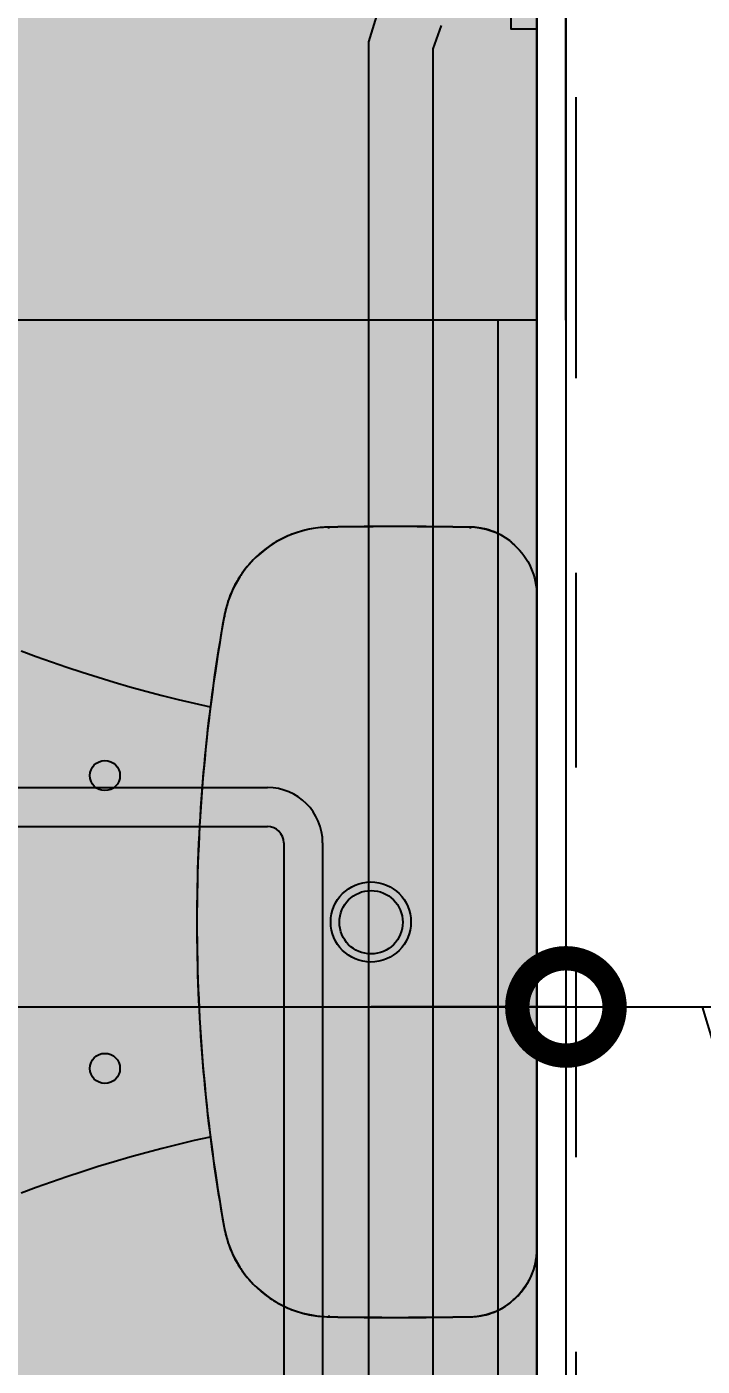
# Model space of a CAD drawing. Header units: metres. Extents: x -41 to 570, y -54 to 184.
# Drawn here: x -31.167 to -30.82, y 50.548 to 51.236 of the extents above; entities that cross this region are included whole.
import ezdxf
from ezdxf.xclip import XClip

# ---------------------------------------------------------------- set-up
doc = ezdxf.new("R2010")
doc.units = ezdxf.units.M
doc.header["$XCLIPFRAME"] = 0
doc.linetypes.add('DASHEDX2', pattern=[1.5, 1, -0.5])
for name, color, linetype in [('1', 232, 'DASHEDX2'), ('ARQ-DIM', 2, 'Continuous'), ('PUC$0$ARQ-ALV ACAB', 4, 'Continuous'), ('PUC$0$ARQ-ALV OSSO', 5, 'Continuous'), ('PUC$0$ARQ-AUX', 7, 'Continuous'), ('PUC$0$ARQ-HID', 7, 'Continuous')]:
    doc.layers.add(name, color=color, linetype=linetype)
doc.layers.add('PUC$0$ARQ-FORRO', color=9, linetype='Continuous', lineweight=5)
doc.styles.add('Adesa', font='ARIALN.TTF')
doc.dimstyles.new('ADESA 1-0050', dxfattribs={"dimtxt": 0.1, "dimasz": 0.1, "dimexe": 0.05, "dimexo": 0.05, "dimgap": 0.03, "dimtad": 1, "dimdec": 1, "dimlfac": 100, "dimzin": 12, "dimtxsty": 'Adesa', "dimblk": 'DOTSMALL', "dimcen": 1, "dimdle": 0.05, "dimclrd": 1, "dimclre": 1, "dimclrt": 256, "dimazin": 3, "dimtm": 1e-09, "dimtfac": 1, "dimtdec": 1, "dimtmove": 1, "dimatfit": 0, "dimldrblk": 'DOTSMALL', "dimfxl": 0.8, "dimtvp": 2, "dimtolj": 1, "dimtzin": 0, "dimarcsym": 0})

# ---------------------------------------------------------------- blocks, each defined once
blk = doc.blocks.new('PUC$0$ARQ-HID-BACIA CX')
blk.add_line((-7.45170828012e-05, -0.1749999984823489), (-7.45170828012e-05, 0.1750000015175601))
for points in [[(-0.0137202555917568, -0.1956802333458825), (-0.0142288507855994, -0.1960484668240099), (-0.0147397083576593, -0.1964133067347404), (-0.0152551535300134, -0.1967714066437054), (-0.0157773858370405, -0.1971194829602893), (-0.0163071594048177, -0.1974562002528444), (-0.0168437201072749, -0.1977822655145758), (-0.0173862509744964, -0.1980984328715465), (-0.0179339978803981, -0.198405299340294), (-0.0184868351373098, -0.1987027078111794), (-0.0190448255890701, -0.1989903283540286), (-0.0196079063918333, -0.1992678467496773), (-0.0201759518579294, -0.1995350901775339), (-0.0207487734558356, -0.1997920115047975), (-0.0213261198101833, -0.2000386264423071), (-0.0219077395456324, -0.2002748721463092), (-0.0224935698183302, -0.2005006700619845), (-0.0230832335652451, -0.2007159573454658), (-0.0236767307863701, -0.2009205925981234), (-0.024273810106358, -0.2011145601090618), (-0.0248742829936859, -0.2012977813234045), (-0.0254778980729853, -0.2014702562411514), (-0.0260845296565933, -0.2016319220184926), (-0.0266939892129798, -0.2017826529677507), (-0.0273060253667907, -0.201922339112258), (-0.0279204495865031, -0.2020508547642237), (-0.0285371361844398, -0.2021682784784673), (-0.0291557709414079, -0.2022748459194474), (-0.0297762910135617, -0.2023708084625184), (-0.0303983193378699, -0.2024562132405379), (-0.0310218559143252, -0.2025301647288131), (-0.0316465865237348, -0.2025915474490887), (-0.0322723226345687, -0.2026393401891084), (-0.0328989385591712, -0.2026750512009983), (-0.0335261200783208, -0.202702608224655), (-0.034153593748627, -0.2027259952173779, -0.008779933953385999), (-0.1067934940279755, -0.2027746307307723), (-0.107935425692439, -0.2027090968510663), (-0.1090769840386656, -0.2026390102589914), (-0.1102174740396293, -0.2025600783964307), (-0.1113562672569159, -0.2024678707727787), (-0.1124927980959782, -0.2023579883192781), (-0.1136265638061005, -0.2022259691232477), (-0.1147569359488827, -0.202067461248788), (-0.1158834746174548, -0.2018800294972323), (-0.1170056142172484, -0.2016646950808365), (-0.1181230405290776, -0.2014227305874385), (-0.1192351879583811, -0.201155487159582), (-0.1203416794421201, -0.2008642373849909), (-0.1214420122295792, -0.2005503009843039), (-0.1225357464138739, -0.2002149348342925), (-0.1236224420881413, -0.1998586102638171), (-0.1247015965016587, -0.1994811858741343), (-0.1257728325913803, -0.1990825045557756), (-0.1268356476066046, -0.1986624249099975), (-0.1278895387966017, -0.1982207898272179), (-0.1289340662545015, -0.1977574421979113), (-0.1299688529172585, -0.1972723034672015), (-0.1309933960341638, -0.1967655935885375), (-0.1320073185421791, -0.1962376267811407), (-0.1330101176905885, -0.1956887329751851), (-0.134001479260192, -0.1951192421007874), (-0.1349809005002669, -0.1945294840881217), (-0.1359480671916273, -0.1939197731563524), (-0.1369024765835434, -0.1932904235247577), (-0.13784378303491, -0.1926416865686349), (-0.1387715466388428, -0.1919738450852435), (-0.1396854217542227, -0.1912871504499947), (-0.1405849998960988, -0.1905818540382427), (-0.141469841157587, -0.1898582543581995), (-0.1423396313194871, -0.1891165870742668), (-0.1431939304749363, -0.1883571506946566), (-0.1440324872485661, -0.1875803379934666), (-0.1448549874211764, -0.1867864631897476), (-0.1456610539297287, -0.185975887635692), (-0.1464504353988758, -0.185148972683379), (-0.147222754765572, -0.184306063973878), (-0.1479777292325366, -0.1834475228592112), (-0.1487150131586574, -0.1825736949806185), (-0.1494341666370573, -0.181684941690122), (-0.1501348754485363, -0.1807816400507534), (-0.1508166996862172, -0.1798641357036388), (-0.1514792937089808, -0.1789328057118098), (-0.1521222490318692, -0.1779879957163928), (-0.1527453457014474, -0.1770300984913717), (-0.1533485522957889, -0.1760595853655502), (-0.1539319945025852, -0.1750769433786843), (-0.1544957351656677, -0.174082628148625), (-0.1550398685507943, -0.1730771267151283), (-0.15556448892373, -0.172060941828903), (-0.1560696591283062, -0.1710345133967905), (-0.1565547821480564, -0.1699982341928319), (-0.1570185696842614, -0.1689523084595237), (-0.1574596391724583, -0.167897003283116), (-0.1578766394700821, -0.1668325229061622), (-0.1582682194345963, -0.1657591029930074), (-0.1586329650796046, -0.1646769634971008), (-0.1589699965913454, -0.1635864186376636), (-0.1592817020357344, -0.1624883953612937), (-0.1595723233719397, -0.1613841348338667), (-0.1598460711372098, -0.1602748939321543), (-0.1601071558688076, -0.159161898111023), (-0.1603597881039747, -0.1580464042473011), (-0.160608209801893, -0.1569296692177033), (-0.1613837656263257, -0.1524892806215519), (-0.1621511517516154, -0.1480475251719042), (-0.1629020727909278, -0.1436030360152074), (-0.1636286104204814, -0.1391545248527848), (-0.1643276852921289, -0.1347015203558897), (-0.1650013084087405, -0.1302445331305932), (-0.1656516478827825, -0.1257840580722416), (-0.166280400497925, -0.1213205193766669), (-0.1668874405664837, -0.1168540191651743), (-0.1674721396500729, -0.1123845652932403), (-0.168033932154124, -0.1079121734718171), (-0.1685725981252091, -0.1034369144001346), (-0.1690882318290789, -0.0989589294769928), (-0.1695810217972564, -0.0944783679563841), (-0.1700510308735872, -0.089995371236995), (-0.1704982904799763, -0.0855100492955501), (-0.1709226749287609, -0.081022512108774), (-0.1713241527980074, -0.0765328696533345), (-0.1717027240877229, -0.0720412319060131), (-0.1720584202198268, -0.0675477166989538), (-0.1723912726162382, -0.0630524536476571), (-0.1727013126988766, -0.058555552728734), (-0.1729883833581454, -0.0540571317744991), (-0.1732523274844411, -0.0495573046893299), (-0.1734929879681673, -0.0450561932331368), (-0.173710584762766, -0.0405539113105249), (-0.1739056520408653, -0.0360505728258147), (-0.1740788496627843, -0.0315462995389737), (-0.1742302718942881, -0.0270412073183763), (-0.1743581276859416, -0.0225354120322834), (-0.1744602489252855, -0.0180290315129526), (-0.1745345617656042, -0.0135221835925847), (-0.1745841141331255, -0.0090149841394975), (-0.174617044305073, -0.0045075504948784), (-0.1746416162463547, -3.4113725e-09), (-0.174617044305073, 0.0045075475490819), (-0.1745841141331255, 0.0090149811936442), (-0.1745345617656042, 0.0135221806467882), (-0.1744602489252855, 0.0180290295490693), (-0.1743581276859416, 0.0225354100684001), (-0.1742302718942881, 0.0270412033906098), (-0.1740788496627843, 0.0315462975750904), (-0.1739056520408653, 0.0360505688980482), (-0.173710584762766, 0.0405539073827583), (-0.1734929879681673, 0.0450561893054271), (-0.1732523274844411, 0.0495573046893299), (-0.1729883833581454, 0.0540571278467326), (-0.1727013126988766, 0.0585555488010243), (-0.1723912726162382, 0.0630524536476571), (-0.1720584202198268, 0.0675477166989538), (-0.1717027240877229, 0.0720412240505368), (-0.1713241527980074, 0.0765328617978582), (-0.1709226749287609, 0.081022512108774), (-0.1704982904799763, 0.0855100492955501), (-0.1700510308735872, 0.089995371236995), (-0.1695810217972564, 0.0944783679563841), (-0.1690882318290789, 0.0989589294769928), (-0.1685725981252091, 0.1034369065446583), (-0.168033932154124, 0.1079121734717603), (-0.1674721396500729, 0.1123845652932403), (-0.1668874405664837, 0.1168540191651743), (-0.166280400497925, 0.1213205193766669), (-0.1656516478827825, 0.1257840502167653), (-0.1650013084087405, 0.1302445331305932), (-0.1643276852921289, 0.1347015203558897), (-0.1636286104204814, 0.1391545091418322), (-0.1629020727909278, 0.1436030360152074), (-0.1621511517516154, 0.1480475251719042), (-0.1613837656263257, 0.1524892806215519), (-0.1606082225746093, 0.1569295960884176), (-0.1603597881039747, 0.1580464042472442), (-0.1601071558688076, 0.1591618824000704), (-0.1598460711372098, 0.1602748782212018), (-0.1595723233719397, 0.1613841348338667), (-0.1592817020357344, 0.1624883953612937), (-0.1589699965913454, 0.1635864186376636), (-0.1586329650796046, 0.1646769634971008), (-0.1582682194345963, 0.1657591029930074), (-0.1578766394700821, 0.1668325229061622), (-0.1574596391724583, 0.167897003283116), (-0.1570185696842614, 0.1689523084595237), (-0.1565547821480564, 0.1699982184818793), (-0.1560696591283062, 0.1710345133967905), (-0.15556448892373, 0.172060941828903), (-0.1550398685507943, 0.1730771267151283), (-0.1544957351656677, 0.174082628148625), (-0.1539319945025852, 0.1750769276677317), (-0.1533485522957889, 0.1760595853655502), (-0.1527453457014474, 0.1770300984913717), (-0.1521222490318692, 0.1779879800054402), (-0.1514792937089808, 0.1789327900008573), (-0.1508166996862172, 0.1798641357036388), (-0.1501348754485363, 0.1807816400507534), (-0.1494341666370573, 0.181684941690122), (-0.1487150131586574, 0.1825736792696659), (-0.1479777292325366, 0.1834475071482586), (-0.147222754765572, 0.184306063973878), (-0.1464504353988758, 0.185148972683379), (-0.1456610539297287, 0.185975887635692), (-0.1448549874211764, 0.1867864631897476), (-0.1440324872485661, 0.1875803379934666), (-0.1431939304749363, 0.1883571506946566), (-0.1423396313194871, 0.1891165713632574), (-0.141469841157587, 0.1898582543581995), (-0.1405849998960988, 0.1905818540382427), (-0.1396854217542227, 0.1912871347390421), (-0.1387715466388428, 0.191973829374291), (-0.13784378303491, 0.1926416865686349), (-0.1369024765835434, 0.1932904078138051), (-0.1359480671916273, 0.1939197731563524), (-0.1349809005002669, 0.1945294840881217), (-0.134001479260192, 0.1951192421007874), (-0.1330101176905885, 0.1956887329751851), (-0.1320073185421791, 0.1962376267811407), (-0.1309933960341638, 0.1967655935885375), (-0.1299688529172585, 0.1972723034672015), (-0.1289340662545015, 0.1977574421979113), (-0.1278895387966017, 0.1982207898272179), (-0.1268356476066046, 0.1986624249099975), (-0.1257728325913803, 0.1990825045557756), (-0.1247015965016587, 0.1994811858741343), (-0.1236224420881413, 0.1998586102637603), (-0.1225357464138739, 0.2002149348342925), (-0.1214420122295792, 0.2005503009843039), (-0.1203416794421201, 0.2008642373849909), (-0.1192351879583811, 0.201155487159582), (-0.1181230405290776, 0.2014227305874385), (-0.1170056142172484, 0.2016646950808365), (-0.1158834746174548, 0.2018800294972323), (-0.1147569359488827, 0.2020674455378355), (-0.1136265638061005, 0.2022259691232477), (-0.1124927980959782, 0.2023579726082687), (-0.1113562672569159, 0.2024678707727787), (-0.1102174740396293, 0.2025600783964307), (-0.1090769840386656, 0.2026389945479821), (-0.107935425692439, 0.2027090811401138), (-0.1067935433552307, 0.2027746770304191, -0.0087799301671618), (-0.0341536743944744, 0.2027260438204337), (-0.0335261200783208, 0.202702608224655), (-0.0328989385591712, 0.2026750512009414), (-0.0322723226345687, 0.2026393401891084), (-0.0316465865237348, 0.2025915317381361), (-0.0310218559143252, 0.2025301647287563), (-0.0303983193378699, 0.2024562132405379), (-0.0297762910135617, 0.2023708084625184), (-0.0291557709414079, 0.2022748459194474), (-0.0285371361844398, 0.2021682784784673), (-0.0279204495865031, 0.2020508547642237), (-0.0273060253667907, 0.2019223391122011), (-0.0266939892129798, 0.2017826529677507), (-0.0260845296565933, 0.20163190630754), (-0.0254778980729853, 0.2014702562411514), (-0.0248742829936859, 0.2012977813234045), (-0.024273810106358, 0.2011145443981093), (-0.0236767307863701, 0.2009205925981234), (-0.0230832335652451, 0.2007159416345132), (-0.0224935698183302, 0.2005006700619845), (-0.0219077395456324, 0.2002748721463092), (-0.0213261198101833, 0.2000386107313545), (-0.0207487734558356, 0.1997920115047975), (-0.0201759518579294, 0.1995350901775339), (-0.0196079063918333, 0.1992678467496773), (-0.0190448255890701, 0.1989903283540286), (-0.0184868351373098, 0.1987027078111794), (-0.0179339978803981, 0.198405299340294), (-0.0173862509744964, 0.1980984328715465), (-0.0168437201072749, 0.1977822655145758), (-0.0163071594048177, 0.1974562002527875), (-0.0157773858370405, 0.19711946724928), (-0.0152551535300134, 0.1967714066437054), (-0.0147397083576593, 0.1964133067347404), (-0.0142288507855994, 0.1960484511130005), (-0.0137202555917568, 0.1956802333458825)], [(-0.013082536801214, 0.1950046918345549, 0.0188278744993078), (-0.0134992207879918, 0.1954443008834516)], [(-0.0132767666157392, -0.1950941359868636), (-0.0132802858707564, -0.19510038894893), (-0.0132776464294935, -0.1950958484814862), (-0.0132682826973962, -0.1950858563110103), (-0.0132398144380588, -0.1950565396598165), (-0.0132217154122572, -0.1950384249230694), (-0.0131576775397093, -0.1949757696150129), (-0.0131080309064302, -0.1949282439613), (-0.0129941578690875, -0.1948212366134214), (-0.0128632541512133, -0.1947002622221987), (-0.0127916750179154, -0.1946347003865583), (-0.0126367649533137, -0.1944937102324218), (-0.0124667723672118, -0.1943398056692729), (-0.0115545802915804, -0.1935180968035013, 0.2124883216887772), (-7.45170828012e-05, -0.1677243854491337), (-7.45170828012e-05, 0.1677243884843449, 0.212488321686947), (-0.0115545825464523, 0.1935180988348577), (-0.0124667723672118, 0.1943398056692729), (-0.0126367649533137, 0.1944937102324218), (-0.0127916750179154, 0.1946347003865583), (-0.0128632541512133, 0.1947002465112462), (-0.0129941578690875, 0.1948212366134214), (-0.0131080309064302, 0.1949282439613), (-0.0131576775397093, 0.1949757696150129), (-0.0132217154122572, 0.1950384249230694), (-0.0132398144380588, 0.1950565396598165), (-0.0132682826973962, 0.1950858563110103), (-0.0132776464294935, 0.1950958484814862), (-0.0132818522589489, 0.1951004774583964)], [(-0.0123079572033902, 0.1941967358594354, 0.0029194437955727), (-0.0115469047482364, 0.1935283422932628)], [(-0.0136111461918418, -0.1954937280775368, 0.0188278894055383), (-0.013194461848336, -0.1950541187065084)]]:
    blk.add_lwpolyline(points, format="xyb")
at = {"ltscale": 0.0004660358492614}
blk.add_lwpolyline([(-0.0132818569667492, -0.1951004832146452), (-0.0133426161158994, -0.1951747890038007, -0.0176645856893424), (-0.0136406000427272, -0.195509997491996, -0.0396309805865751), (-0.0137651118231688, -0.1956207317927294, -0.158215992564214), (-0.0341549059861066, -0.2026515428190407, -0.0087780422914524), (-0.1067920613044819, -0.202700178794629), (-0.1095202216393289, -0.202586865583072), (-0.1122394745785726, -0.2023392137221833), (-0.1149432679332847, -0.2019578930145087), (-0.1176250031002937, -0.2014438932504561), (-0.1202780814764495, -0.2007985341506639), (-0.1228960929901106, -0.2000234653660016), (-0.1254725647258041, -0.1991206193444839), (-0.1280012751433972, -0.1980922427533471), (-0.1304761283904625, -0.1969408179242862), (-0.1328914056775972, -0.1956690628533977), (-0.1352414510592297, -0.1942800254668384), (-0.1375205143240379, -0.1927771778867679), (-0.1397230337922224, -0.1911643378764722), (-0.1418434477839696, -0.1894456059964398), (-0.143876571682533, -0.18762527133876), (-0.1458175665122425, -0.1857077486831429), (-0.1476619703604953, -0.1836975627860227), (-0.1494060754407585, -0.1815989870285364), (-0.1510458283253726, -0.1794170803397321), (-0.1525762957729384, -0.1771583470570306), (-0.1539935814653859, -0.1748281917506063), (-0.1552950773833857, -0.1724312805756369), (-0.156477735600717, -0.1699738350721134), (-0.1575387909884256, -0.1674622496008453), (-0.15847572979294, -0.164902305794925), (-0.1592864153237059, -0.1622993768027925), (-0.159969213640899, -0.1596578302711862), (-0.160534935459836, -0.1569164776967966, -0.0446233944362827), (-0.1745671777183588, 7.79359368e-08, -0.0446233944355422), (-0.160534939202698, 0.1569164538238681), (-0.159969213640899, 0.1596578302711862), (-0.1592864153237059, 0.1622993610918399), (-0.15847572979294, 0.164902305794925), (-0.1575387909884256, 0.1674622496007885), (-0.156477735600717, 0.1699738350721134), (-0.1552950773833857, 0.1724312805756369), (-0.1539935814653859, 0.1748281917506063), (-0.1525762957729384, 0.1771583470570306), (-0.1510458283253726, 0.1794170803397321), (-0.1494060754407585, 0.1815989870285364), (-0.1476619703604953, 0.1836975470750701), (-0.1458175665122425, 0.1857077486831429), (-0.143876571682533, 0.18762527133876), (-0.1418434477839696, 0.1894456059964398), (-0.1397230337922224, 0.1911643378764722), (-0.1375205143240379, 0.1927771778867679), (-0.1352414510592297, 0.1942800254668384), (-0.1328914056775972, 0.1956690471424451), (-0.1304761283904625, 0.1969408179242862), (-0.1280012751433972, 0.1980922427533471), (-0.1254725647258041, 0.1991206193444839), (-0.1228960929901106, 0.200023449655049), (-0.1202780814764495, 0.2007985341506639), (-0.1176250031002937, 0.2014438932504561), (-0.1149432679332847, 0.2019578930144519), (-0.1122394745785726, 0.2023392137221833), (-0.1095202216393289, 0.202586865583072), (-0.1067921106405052, 0.2027002250943326, -0.0087780226713145), (-0.0341551176481261, 0.2026515938098612, -0.1582159968596879), (-0.0137651091525939, 0.1956207348514169, -0.0396308164159575), (-0.0136405458781539, 0.195509967155516, -0.0176646005947514), (-0.0133426162285204, 0.1951747734289313), (-0.0132818522589489, 0.1951004774583964)], format="xyb", dxfattribs=at)
at = {"ltscale": 0.0031101841784222}
for points in [[(-0.1067811728906065, 0.2020573591015875), (-0.1067919820310195, 0.2026977378270374)], [(-0.1067811728906065, -0.2020573591015875), (-0.1067919820310195, -0.2026977378270942)]]:
    blk.add_lwpolyline(points, dxfattribs=at)
at = {"ltscale": 0.0015604094661449}
blk.add_lwpolyline([(-0.0131008667087187, 0.1950782522064003), (-0.0133467118092128, 0.1952851655482561)], dxfattribs=at)
for points in [[(-0.0132818522589489, 0.1951004774583964), (-0.0132767666157392, 0.1950941359868636)], [(-0.011471137416514, 0.1936251298144214), (-0.0108669567426532, 0.193052103974054), (-0.010267929263641, 0.1924740506264868), (-0.0096792710181646, 0.1918859422646335), (-0.0091060095133813, 0.1912828770689145), (-0.0085502185960067, 0.1906632525214888), (-0.0080110812961323, 0.1900287025621026), (-0.0074875292684666, 0.1893810496622166), (-0.0069789969184697, 0.1887217706519948), (-0.0064856727776572, 0.1880511954616111), (-0.0060083738159378, 0.1873692926691035), (-0.0055475399401885, 0.1866760936964908), (-0.0051036110572937, 0.1859718499190137), (-0.0046768385426077, 0.1852570483765419), (-0.0042672852399761, 0.1845322232415754), (-0.0038751396809076, 0.1837978615540408), (-0.003500590396925, 0.1830543717987609), (-0.0031440144510668, 0.1823021467497199), (-0.0028054746871717, 0.1815416106029772), (-0.0024853481682783, 0.1807731718433558), (-0.0021835720505408, 0.1799972860887635), (-0.0019004605531734, 0.1792143932460988), (-0.0016360765200005, 0.1784249646440514), (-0.0013906713263836, 0.1776294401895768), (-0.0011645591915226, 0.1768282755005259), (-0.0009579286469332, 0.1760219261946929), (-0.0007708425364612, 0.1752108478899288), (-0.0006027352655451, 0.1743955276259896), (-0.0004533554588306, 0.1735764053097739), (-0.0003225145847949, 0.1727539679809809), (-0.0002119722709466, 0.1719286712575183), (-0.0001236138324785, 0.1711010021790855), (-5.92617407378e-05, 0.1702714320745429), (-1.62765544545e-05, 0.1694404322725802), (1.22545487216e-05, 0.1686084898130673), (3.35586103475e-05, 0.1677760603138552)], [(-0.1676498934503598, 0.1103951021522391), (-0.1677623839232396, 0.1104196583825399), (-0.1760184619280238, 0.1122755312315178), (-0.1842032435967979, 0.1142211058060809), (-0.1924767293451523, 0.1162955181072505), (-0.2008030981845295, 0.118493457830624), (-0.2090277228476012, 0.1207741471797874), (-0.2171457015148874, 0.1231331713749739), (-0.2253247329723322, 0.1256196664433276), (-0.2335057754326471, 0.1282185498633055), (-0.2414812242717303, 0.1308613846936453), (-0.2493140804387721, 0.1335638897496381), (-0.2570675962583238, 0.1363453580900398), (-0.2647880247963315, 0.1392226004420252)], [(-0.2647880247963315, -0.1392225533091675), (-0.2570675962583238, -0.1363453109571822), (-0.2493140804387721, -0.1335638426167236), (-0.2414812242717303, -0.1308613375607308), (-0.2335057754326471, -0.1282185027304479), (-0.2253247329723322, -0.1256196193104699), (-0.2171457015148874, -0.1231331242421163), (-0.2090277228476012, -0.1207741000468729), (-0.2008030981845295, -0.1184934106977096), (-0.1924767293451523, -0.116295470974336), (-0.1842032435967979, -0.1142210586731664), (-0.1760184619280238, -0.1122754840986602), (-0.1677623839232396, -0.1104196112496822), (-0.1676498934503598, -0.1103950550193815)], [(0, 0.1677243869667393), (0, -0.1677243869667393)], [(-0.011462653498171, -0.193618484078371), (-0.011620894286267, -0.1937557193130885), (-0.0117012715571079, -0.1938259630148025), (-0.0118633458194211, -0.1939684142882072), (-0.0123402048742634, -0.1943893423258203), (-0.0126358222957208, -0.1946512754492176), (-0.0128367340509001, -0.1948311188072296), (-0.0128986980767394, -0.1948872383559603), (-0.0129565772530072, -0.1949402628456198), (-0.0130082348891563, -0.194988731156883), (-0.0130538595167025, -0.1950327375555787), (-0.0130964047961086, -0.1950744501541237)]]:
    blk.add_lwpolyline(points)
at = {"ltscale": 0.0017895507812504}
for points in [[(-0.0004455628227191, 0.1677243869667393), (-7.70465473394e-05, 0.1677243869667393)], [(-0.0004455628227191, -0.1677243869667393), (-7.70465473394e-05, -0.1677243869667393)]]:
    blk.add_lwpolyline(points, dxfattribs=at)
for points in [[(-0.2141080816842518, 0.0751632667241609, 1), (-0.2295525837029615, 0.0751632667241609, 1)], [(-0.0646509142019056, -1.5564012e-09, 1), (-0.1058362529184649, -1.5564012e-09, 1)], [(-0.0688760498822774, 0.0001387356313955, 1), (-0.1014261049743226, 0.0001387356313955, 1)], [(-0.2141080816842518, -0.0751632195913032, 1), (-0.2295525837029615, -0.0751632195913032, 1)]]:
    blk.add_lwpolyline(points, format="xyb", close=True)
at = {"ltscale": 0.0033922924509014}
blk.add_lwpolyline([(-0.1598449399481012, -0.1567920569199543), (-0.1605324201313465, -0.1569160006825712)], dxfattribs=at)
at = {"ltscale": 0.0027545898441712}
blk.add_lwpolyline([(-0.0341653047708306, -0.2020819467538502), (-0.0341549983811405, -0.2026490966952394)], dxfattribs=at)
blk = doc.blocks.new('PUC$0$VASO SANIT ACESSIVEL')
at = {"color": 1}
blk.add_lwpolyline([(-1.040053833193015, -8.881784197001252e-16), (-0.9588231103707354, 1.945149818993741e-09), (-0.9588231103707354, -0.01319999556928231), (-1.040053833193015, -0.01319999751443302)], close=True, dxfattribs=at)
for points in [[(-0.9550538331933058, -8.881784197001252e-16), (-0.8738230798533877, -8.881784197001252e-16)], [(-0.2579358405217462, -0.05319998967112038), (-0.9487171013847506, -0.05319998967112127), (-0.9607067840368115, -0.04888287062378449)], [(-0.2579358405217462, -0.08619998967115006), (-0.9522485269455458, -0.08619998967115006), (-0.9785926475832056, -0.07810658558606587), (-0.9962167563384723, -0.06294327448486037)]]:
    blk.add_lwpolyline(points, dxfattribs=at)
at = {"layer": 'PUC$0$ARQ-HID'}
blk.add_lwpolyline([(0, -8.881784197001252e-16), (-1.072480203210435, -8.881784197001252e-16)], dxfattribs=at)
at = {"layer": 'PUC$0$ARQ-HID', "xscale": -1, "rotation": 270}
blk.add_blockref('PUC$0$ARQ-HID-BACIA CX', (-0.5003387253028966, 7.451908615729863e-05), dxfattribs=at)
blk = doc.blocks.new('PUC$0$ARQ-HID-CUBA Q')
for points in [[(-0.1815999232039758, 0), (0.1815999232038621, 0)], [(-0.1815999232039758, -0.1100000000000009), (0.1815999232038621, -0.1100000000000009)], [(-0.1815999232039758, -0.130000000000004), (0.1815999232038621, -0.130000000000004)], [(-0.2100000000000364, -0.5015999232039917), (-0.2100000000000364, -0.1384000767960117)], [(-0.1900000000000546, -0.5015999232039917), (-0.1900000000000546, -0.1384000767960117)]]:
    blk.add_lwpolyline(points)
for radius in [0.02840007679601129, 0.008400076796011291]:
    blk.add_arc((-0.1815999232039758, -0.1384000767960117), radius, 90, 180)
blk = doc.blocks.new('PUC$0$planta tipo 5 puc')
at = {"layer": 'PUC$0$ARQ-FORRO'}
h = blk.add_hatch(color=256, dxfattribs=at)
h.dxf.hatch_style = 1
h.paths.add_polyline_path([(-29.38834153513634, 0.1856084022041193), (-30.6366845555415, 0.1856084022041196), (-30.6366845555415, 1.795038550576186), (-30.32668697174056, 1.795037589902135), (-30.32668455522804, 2.574816162691088), (-29.38834154572229, 2.574706871325393)])
at = {"layer": 'PUC$0$ARQ-ALV ACAB', "elevation": 4.318356323904093e-06}
blk.add_lwpolyline([(-30.6366845555415, 1.795038550576186), (-30.6366845555415, 0.1856084022041197), (-29.38834153513634, 0.1856084022041193), (-29.38834154292446, 0.2256047968852583), (-29.22834156956552, 0.2256047968852583), (-29.22834154963769, 0.1756047841986685), (-27.82511883816247, 0.1756011812692293), (-27.82511900716385, -0.05481320627855993), (-27.97511901520956, -0.05481320627856), (-27.9751188400493, 0.02558742676947649), (-30.79669443536004, 0.02560654861560134)], dxfattribs=at)
at = {"layer": 'PUC$0$ARQ-ALV OSSO'}
for points, elevation in [([(-30.6516845555415, 1.085605700000688), (-30.6516845555415, 2.000038550576183)], 4.316426904757541e-06), ([(-30.6516845555415, 1.085605700000688), (-30.6516845555415, 0.1706084134620897), (-29.37334153448521, 0.1706084134620896), (-29.37334154227332, 0.220604796885259), (-29.23334156789954, 0.220604796885258), (-29.23334154797172, 0.1706047968848228), (-27.83011884146222, 0.1706011939553962), (-27.83011900386408, -0.04981320627856066), (-27.97011900665173, -0.0498132062785601), (-27.97011883149153, 0.03058739225385804), (-30.79169065156003, 0.03060651411398684)], 4.318356323904093e-06)]:
    blk.add_lwpolyline(points, dxfattribs=dict(at, elevation=elevation))
at = {"layer": 'PUC$0$ARQ-FORRO', "elevation": 4.318356323904093e-06}
blk.add_lwpolyline([(-29.38834153513634, 0.1856084022041193), (-30.6366845555415, 0.1856084022041196), (-30.6366845555415, 1.795038550576186), (-30.32668697174056, 1.795037589902135), (-30.32668455522804, 2.574816162691088), (-29.38834154572229, 2.574706871325393)], close=True, dxfattribs=at)
at = {"layer": 'PUC$0$ARQ-HID', "lineweight": -2, "elevation": -4.31835632350037e-06}
blk.add_lwpolyline([(-30.23674412082346, 0.4256057000007648), (-30.23674383076104, 0.185605700000688), (-30.63668414665076, 0.185605700000688), (-30.6366845555415, 1.085605700000688), (-30.23674423965178, 1.085605700000801), (-30.23674412082346, 0.8456057000007238)], dxfattribs=at)
at = {"layer": 'PUC$0$ARQ-HID', "elevation": -4.31835632350037e-06}
for points in [[(-30.6366845555415, 1.085605700000688), (-30.63668414665076, 0.185605700000688), (-30.23674383076163, 0.1856061833659154)], [(-30.6166845555415, 1.085605709087148), (-30.61668415573723, 0.2056057241725598), (-30.23674385493349, 0.2056061833659008)]]:
    blk.add_lwpolyline(points, dxfattribs=at)
at = {"layer": 'PUC$0$ARQ-HID', "lineweight": -2, "xscale": -1.000000000000007, "rotation": 90}
blk.add_blockref('PUC$0$ARQ-HID-CUBA Q', (-30.63674412082346, 0.6356057000006875), dxfattribs=at)
blk = doc.blocks.new('PUC$0$pl forro pcd 5')
at = {"layer": 'PUC$0$ARQ-FORRO'}
h = blk.add_hatch(color=256, dxfattribs=at)
h.dxf.hatch_style = 1
h.paths.add_polyline_path([(2.022511070254303, 1.079545752610393), (0.1800101959501106, 1.079553573246137), (0.1800092889718385, -0.2690359823768631), (0.4900082775237351, -0.2690361070616589), (0.4900104169908985, -1.21903311018972), (2.019880447937155, -1.219039102694978)])
at = {"layer": 'PUC$0$ARQ-FORRO', "elevation": 3.025539637924273e-05}
blk.add_lwpolyline([(2.022511070254303, 1.079545752610393), (0.1800101959501106, 1.079553573246137), (0.1800092889718385, -0.2690359823768631), (0.4900082775237351, -0.2690361070616589), (0.4900104169908985, -1.21903311018972), (2.019880447937155, -1.219039102694978)], close=True, dxfattribs=at)
blk = doc.blocks.new('PUC')
at = {"layer": 'PUC$0$ARQ-ALV ACAB', "elevation": -2.894128316739805e-09}
blk.add_lwpolyline([(30.90498944875129, -50.27613212948993), (30.90498703255434, -51.62472446773176)], dxfattribs=at)
at = {"layer": 'PUC$0$ARQ-ALV OSSO'}
blk.add_line((30.88998903986055, -51.99994685561686, -1.295506897170975e-05), (30.88998903986055, -50.26113484295134, 8.633818519087724e-06), dxfattribs=at)
at = {"layer": 'PUC$0$ARQ-AUX', "xscale": -1, "rotation": 180}
blk.add_blockref('PUC$0$planta tipo 5 puc', (61.54167359540205, -49.99990830504068, -8.63671264780692e-06), dxfattribs=at)
at = {"layer": 'PUC$0$ARQ-FORRO'}
blk.add_blockref('PUC$0$pl forro pcd 5', (30.72497925279994, -51.3556884230125, -2.593704005533864e-05), dxfattribs=at)
at = {"layer": 'PUC$0$ARQ-HID', "rotation": 90.00000000000001}
blk.add_blockref('PUC$0$VASO SANIT ACESSIVEL', (30.90498944875005, -50.27613484976636, 4.318356323904093e-06), dxfattribs=at)
blk = doc.blocks.new('_DotSmall')
at = {"color": 0, "linetype": 'ByBlock', "const_width": 0.5}
blk.add_lwpolyline([(-0.0625, 0, 1), (0.0625, 0, 1)], format="xyb", close=True, dxfattribs=at)
blk = doc.blocks.new('*D182')
at = {"layer": 'ARQ-DIM', "color": 1, "lineweight": -2, "transparency": 16777216}
for p, q in [((-30.88999603219435, 50.87060479688459), (-30.88999603219435, 50.68284998330887)), ((-32.76107946001203, 50.85053642694201), (-32.76107946001203, 50.68284998330887)), ((-32.81107946001203, 50.73284998330887), (-30.83999603219435, 50.73284998330887))]:
    blk.add_line(p, q, dxfattribs=at)
at = {"layer": 'Defpoints', "color": 0, "transparency": 16777216}
for p in [(-30.88999603219435, 50.92060479688458, 4.318356323904093e-06), (-32.76107946001203, 50.900536426942, 8.637677357379562e-06), (-30.88999603219435, 50.73284998330887)]:
    blk.add_point(p, dxfattribs=at)
at = {"layer": 'ARQ-DIM', "color": 1, "lineweight": -2, "transparency": 16777216, "xscale": 0.1, "yscale": 0.1, "zscale": 0.1, "rotation": 180}
blk.add_blockref('_DotSmall', (-32.76107946001203, 50.73284998330887), dxfattribs=at)
at = {"layer": 'ARQ-DIM', "color": 1, "lineweight": -2, "transparency": 16777216, "xscale": 0.1, "yscale": 0.1, "zscale": 0.1}
blk.add_blockref('_DotSmall', (-30.88999603219435, 50.73284998330887), dxfattribs=at)
at = {"layer": 'ARQ-DIM', "transparency": 16777216, "insert": (-31.82553774610319, 50.81390728208104), "char_height": 0.1, "attachment_point": 5, "style": 'Adesa'}
blk.add_mtext('\\A1;187', dxfattribs=at)
blk = doc.blocks.new('*D183')
at = {"layer": 'ARQ-DIM', "color": 1, "lineweight": -2, "transparency": 16777216}
for p, q in [((-30.88999603219435, 50.87060479688459), (-30.88999603219435, 50.68284998330887)), ((-30.74998294384201, 50.87060576229285), (-30.74998294384201, 50.68284998330887)), ((-30.88999603219435, 50.73284998330887), (-30.98999603219435, 50.73284998330887)), ((-30.88999603219435, 50.73284998330887), (-30.74998294384201, 50.73284998330887)), ((-30.88999603219435, 50.73284998330887), (-30.74998294384201, 50.73284998330887)), ((-30.81998948801818, 50.73284998330887), (-30.74630531339335, 50.48723606789277)), ((-30.74998294384201, 50.73284998330887), (-30.64998294384201, 50.73284998330887)), ((-30.74630531339335, 50.48723606789277), (-30.57682373085583, 50.48723606789277))]:
    blk.add_line(p, q, dxfattribs=at)
at = {"layer": 'Defpoints', "color": 0, "transparency": 16777216}
for p in [(-30.88999603219435, 50.92060479688458, 4.318356323904093e-06), (-30.74998294384201, 50.92060576229284), (-30.74998294384201, 50.73284998330887)]:
    blk.add_point(p, dxfattribs=at)
at = {"layer": 'ARQ-DIM', "color": 1, "lineweight": -2, "transparency": 16777216, "xscale": 0.1, "yscale": 0.1, "zscale": 0.1}
blk.add_blockref('_DotSmall', (-30.88999603219435, 50.73284998330887), dxfattribs=at)
at = {"layer": 'ARQ-DIM', "color": 1, "lineweight": -2, "transparency": 16777216, "xscale": 0.1, "yscale": 0.1, "zscale": 0.1, "rotation": 180}
blk.add_blockref('_DotSmall', (-30.74998294384201, 50.73284998330887), dxfattribs=at)
at = {"layer": 'ARQ-DIM', "transparency": 16777216, "insert": (-30.66156452212459, 50.5674407063648), "char_height": 0.1, "attachment_point": 5, "style": 'Adesa'}
blk.add_mtext('\\A1;14', dxfattribs=at)
blk = doc.blocks.new('est-lo-08-6sa-r00')
at = {"layer": '1'}
for points in [[(-2927.247342999999, -1005.010217), (-2894.730000999999, -1082.921258)], [(-2894.730000999999, -1082.921258), (-2746.027459999999, -1439.210199)]]:
    blk.add_lwpolyline(points, dxfattribs=at)

msp = doc.modelspace()

# ---------------------------------------------------------------- block references
at = {"linetype": 'Continuous'}
ref = msp.add_blockref('est-lo-08-6sa-r00', (0, 50), dxfattribs=dict(at, xscale=0.01, yscale=0.01, zscale=0.01, rotation=337.346050855639))
XClip(ref).set_block_clipping_path([(-3617.8293247106803, -1968.6238684087875), (2309.2219967836536, 505.1199023612098), (1831.3677091607203, 1650.0512895176275), (-4095.6836123336134, -823.6924812523694)])
at = {"rotation": 180}
msp.add_blockref('PUC', (0, 0), dxfattribs=at)

# ---------------------------------------------------------------- dimensions: what is measured, and where the dimension line sits
at = {"layer": 'ARQ-DIM'}
dim = msp.add_linear_dim(base=(-30.88999603219435, 50.73284998330887, -8.637677357379562e-06), p1=(-32.76107946001203, 50.900536426942), p2=(-30.88999603219435, 50.92060479688458, -4.319321033475469e-06), dimstyle='ADESA 1-0050', override={"dimdec": 0}, dxfattribs=at)
dim.commit()
dim.dimension.update_dxf_attribs({"geometry": '*D182', "text_midpoint": (-31.82553774610319, 50.81390728208104, -8.637677357379562e-06)})
dim = msp.add_linear_dim(base=(-30.74998294384201, 50.73284998330887, -8.637677357379562e-06), p1=(-30.88999603219435, 50.92060479688458, -4.319321033475469e-06), p2=(-30.74998294384201, 50.92060576229284, -8.638642066952205e-06), dimstyle='ADESA 1-0050', dxfattribs=at)
dim.commit()
dim.dimension.update_dxf_attribs({"geometry": '*D183', "text_midpoint": (-30.71630531339335, 50.5674407063648, -8.637677357379562e-06)})

doc.saveas('drawing.dxf')
